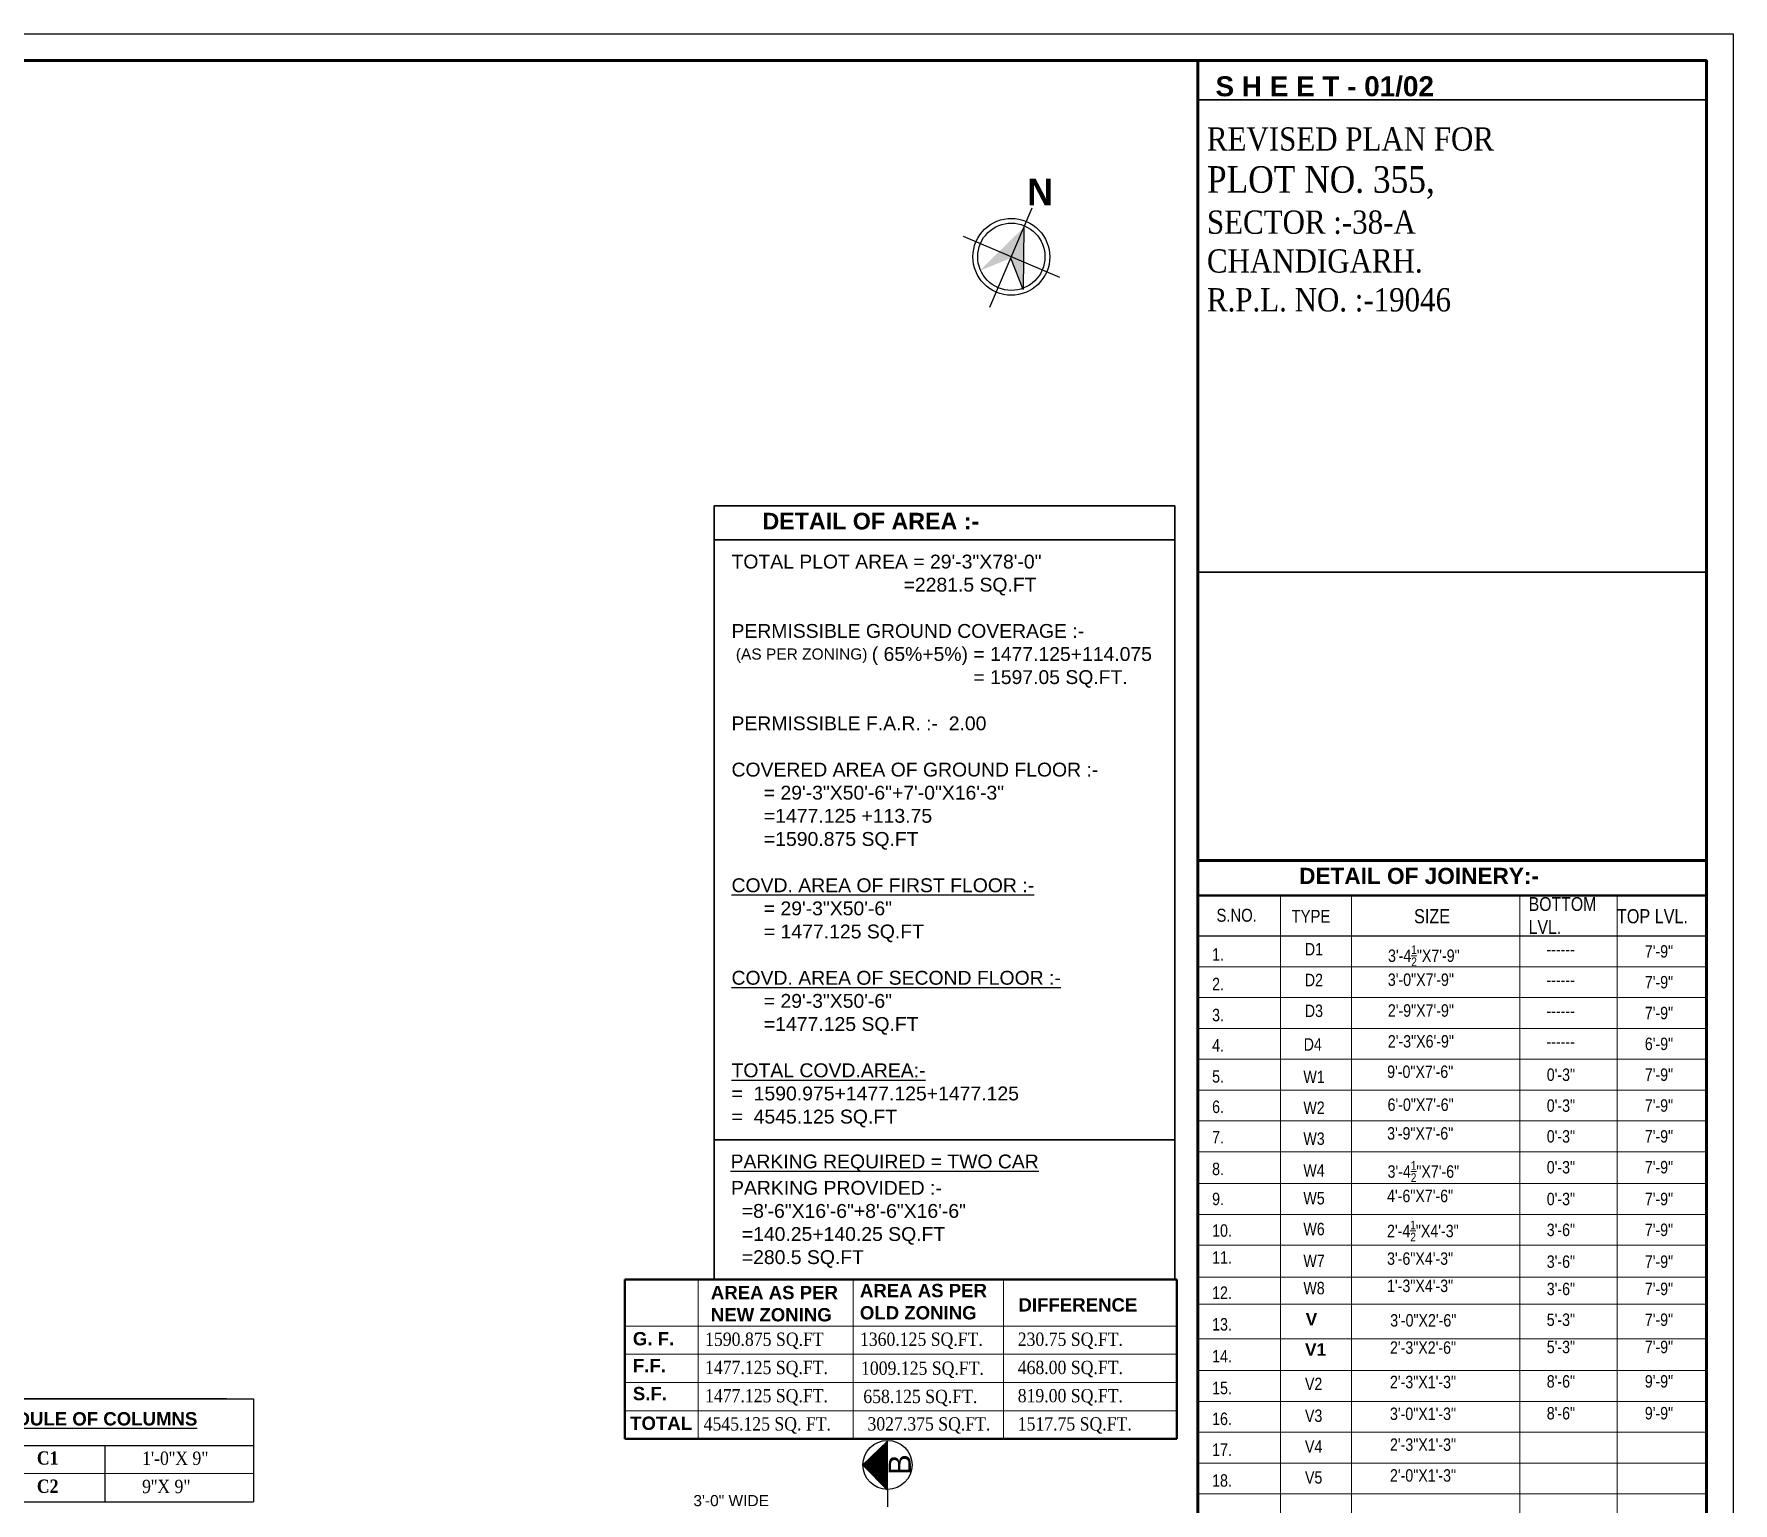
# Model space of a CAD drawing. Header units: feet. Extents: x 12125 to 16886, y -11859 to -10215.
# Drawn here: x 14207 to 14973, y -10877 to -10215 of the extents above; entities that cross this region are included whole.
import ezdxf

# ---------------------------------------------------------------- set-up
doc = ezdxf.new("R2010")
doc.units = ezdxf.units.FT
doc.header["$MEASUREMENT"] = 0
doc.linetypes.add('DASHED', pattern=[0.75, 0.5, -0.25])
doc.linetypes.add('HIDDEN2', pattern=[0.1875, 0.125, -0.0625])
doc.layers.get('0').update_dxf_attribs({"lineweight": 30})
for name, color, linetype, lineweight in [('DIM 01', 7, 'Continuous', 9), ('HATCH', 9, 'Continuous', 20), ('JOINERY TEXT', 193, 'Continuous', 0), ('TEXT', 7, 'Continuous', 30), ('WALL', 10, 'Continuous', 30)]:
    doc.layers.add(name, color=color, linetype=linetype, lineweight=lineweight)
doc.styles.add('01', font='arial.ttf')
doc.styles.get("Standard").update_dxf_attribs({"font": 'ARIALN.TTF'})
doc.styles.add('TEX02', font='GARA.TTF')

# ---------------------------------------------------------------- blocks, each defined once
blk = doc.blocks.new('TYH')
at = {"layer": 'HATCH'}
for p, q in [((113905.1, -41877.19), (113905.1, -41949.08)), ((113974.89, -41877.19), (113974.89, -41949.08)), ((114042.78, -41877.19), (114042.78, -41949.08)), ((113871.98, -41898.16), (114120.91, -41898.16)), ((113871.98, -41910.89), (114120.91, -41910.89)), ((113871.98, -41923.62), (114120.91, -41923.62)), ((113871.98, -41936.35), (114120.91, -41936.35))]:
    blk.add_line(p, q, dxfattribs=at)
at = {"layer": 'WALL', "color": 0, "linetype": 'Continuous', "lineweight": 50}
for p, q in [((113871.98, -41877.19), (113871.98, -41949.08)), ((113871.98, -41877.19), (114120.91, -41877.19)), ((114120.91, -41949.08), (114120.91, -41877.19)), ((113871.98, -41949.08), (114120.91, -41949.08))]:
    blk.add_line(p, q, dxfattribs=at)
at = {"layer": 'TEXT', "char_height": 6.0049, "attachment_point": 1, "style": 'TEX02'}
for s, insert, width in [('{\\fSwis721 LtEx BT|b1|i0|c0|p34;AREA AS PER \\PNEW ZONING}', (113910.75, -41880.04), 64.547), ('{\\fSwis721 LtEx BT|b1|i0|c0|p34;AREA AS PER \\POLD ZONING}', (113977.97, -41879.15), 77.213), ('{\\fSwis721 LtEx BT|b1|i0|c0|p34;DIFFERENCE}', (114049.51, -41885.6), 59.7612), ('{\\fSwis721 LtEx BT|b1|i0|c0|p34;G. F.}', (113875.58, -41900.85), 120.8043), ('\\A1;{\\H1.002x;1590.875 SQ.FT}', (113908.15, -41901.09), 72.0605), ('\\A1; 1360.125 SQ.FT.', (113976.01, -41901.09), 72.0605), ('\\A1;230.75 SQ.FT.', (114049.17, -41901.09), 72.0605), ('{\\fSwis721 LtEx BT|b1|i0|c0|p34;F.F.}', (113875.58, -41912.95), 120.8043), ('\\A1;1477.125 SQ.FT.', (113908.15, -41913.82), 72.5289), ('\\A1;1009.125 SQ.FT.', (113978.49, -41914.15), 72.5289), ('\\A1;468.00 SQ.FT.', (114049.17, -41913.82), 72.5289), ('{\\fSwis721 LtEx BT|b1|i0|c0|p34;S.F.}', (113875.58, -41925.6), 120.8043), ('\\A1;1477.125 SQ.FT.', (113908.15, -41926.55), 72.5289), ('\\A1;{\\Fgara|c0;658.125 }SQ.FT.', (113979.53, -41926.88), 72.5289), ('\\A1;819.00 SQ.FT.', (114049.17, -41926.55), 72.5289), ('{\\fSwis721 LtEx BT|b1|i0|c0|p34;TOTAL}', (113874.35, -41938.98), 120.8043), ('\\A1;4545.125 SQ. FT.', (113907.5, -41939.27), 74.7327), ('\\A1;3027.375 SQ.FT.', (113981.41, -41939.27), 72.5289), ('\\A1;1517.75 SQ.FT.', (114049.17, -41939.27), 72.5289)]:
    blk.add_mtext(s, dxfattribs=dict(at, insert=insert, width=width))
blk = doc.blocks.new('A$Ce53903a1')
at = {"layer": 'HATCH', "color": 7}
for p, q in [((0, 12.73), (133.51, 12.73)), ((0, 12.73), (133.51, 12.73)), ((0, 0), (133.51, 0))]:
    blk.add_line(p, q, dxfattribs=at)
at = {"layer": 'WALL', "color": 7, "linetype": 'Continuous', "lineweight": 30}
for p, q in [((0, 46.43), (0, 0)), ((0, 46.43), (133.51, 46.43)), ((133.51, 46.43), (133.51, 0)), ((0, 25.46), (133.51, 25.46)), ((25.2, 25.46), (25.2, 0)), ((66.38, 25.46), (66.38, 0)), ((0, 0), (133.51, 0))]:
    blk.add_line(p, q, dxfattribs=at)
at = {"layer": 'WALL', "color": 1, "linetype": 'Continuous', "lineweight": 35}
blk.add_line((22.44, 46.43), (121.31, 46.43), dxfattribs=at)
at = {"layer": 'TEXT', "char_height": 6.0049, "attachment_point": 1, "style": 'TEX02'}
for s, insert, width in [('{\\fArial|b1|i0|c0|p34;\\LSCHEDULE OF COLUMNS }', (3.29, 40.43), 117.2718), ('{\\fGaramond|b1|i0|c0|p18;C1 }', (35.78, 22.76), 10.1335), ('{\\fGaramond|b1|i0|c0|p18;C2 }', (35.78, 10.04), 10.1335)]:
    blk.add_mtext(s, dxfattribs=dict(at, insert=insert, width=width))
at = {"layer": 'TEXT', "lineweight": 30, "char_height": 6.0049, "width": 10.1335, "attachment_point": 1, "style": 'TEX02'}
for s, insert in [('{\\fGaramond|b1|i0|c0|p18;1.}', (5.42, 22.76)), ('{\\fGaramond|b1|i0|c0|p18;2.}', (5.42, 10.04))]:
    blk.add_mtext(s, dxfattribs=dict(at, insert=insert))
at = {"layer": 'TEXT', "color": 0, "char_height": 6.005, "width": 63.6166, "attachment_point": 1, "style": 'TEX02'}
for s, insert in [('1\'-0\'\'X 9"', (83.23, 22.65)), ('9\'\'X 9"', (83.23, 9.92))]:
    blk.add_mtext(s, dxfattribs=dict(at, insert=insert))
blk = doc.blocks.new('A$Cd451bf65')
at = {"layer": 'WALL', "color": 0, "linetype": 'Continuous', "lineweight": 35}
for p, q in [((0, 333.67), (207.8, 333.67)), ((0, 63.06), (207.8, 63.06))]:
    blk.add_line(p, q, dxfattribs=at)
blk.add_lwpolyline([(0, 348.89), (207.8, 348.89), (207.8, 0), (0, 0)], close=True, dxfattribs=at)
at = {"layer": 'TEXT', "insert": (21.79, 345.81), "char_height": 7.5, "width": 158.7507, "attachment_point": 1}
blk.add_mtext('{\\fSwis721 LtEx BT|b1|i0|c0|p34;DETAIL OF AREA :-}', dxfattribs=at)
at = {"layer": 'TEXT', "char_height": 6.25, "attachment_point": 1, "style": '01'}
for s, insert, width in [('\\A1;\\pt43.01;TOTAL PLOT AREA = 29\'-3"X78\'-0"\\P                                =2281.5 SQ.FT \\P{\\H1.002x;\\P\\H0.9974x;PERMISSIBLE GROUND COVERAGE :- \\P\\H0.80048x; (AS PER ZONING) \\H1.24924x;( 65%+5%) = 1477.125+114.075\\P                                             = 1597.05 SQ.FT.  \\P\\H1.0026x;\\P\\H0.9978x;PERMISSIBLE F.A.R. :-  2.00\\P\\H1.0022x;\\P}COVERED AREA OF GROUND FLOOR :-\\P      = 29\'-3"X50\'-6"+7\'-0"X16\'-3"\\P{\\H1.002x;      =1477.125 +113.75\\P      =1590.875 SQ.FT\\P\\P\\H0.9993x;\\LCOVD. AREA OF FIRST FLOOR :-\\P\\H0.9987x;\\l      = 29\'-3"X50\'-6"\\P\\H1.002x;      = 1477.125 SQ.FT\\P\\P\\H0.9987x;\\LCOVD. AREA OF SECOND FLOOR :-\\H0.9993x;\\l      \\P      = 29\'-3"X50\'-6"\\P\\H1.002x;      =1477.125 SQ.FT\\P\\L\\PTOTAL COVD.AREA:-\\P\\l=  1590.975+1477.125+1477.125\\P=  4545.125 SQ.FT}', (7.84, 326.93), 220.8647), ('\\A1;\\LPARKING REQUIRED = TWO CAR', (7.42, 56.4, 0.9), 169.1346), ('\\A1;PARKING PROVIDED :-\\P  =8\'-6"X16\'-6"+8\'-6"X16\'-6"\\P  =140.25+140.25 SQ.FT\\P  =280.5 SQ.FT', (7.63, 44.5, 0.9), 129.9952)]:
    blk.add_mtext(s, dxfattribs=dict(at, insert=insert, width=width))

msp = doc.modelspace()

# ---------------------------------------------------------------- hatches: boundary and pattern name
at = {"ltscale": 100}
msp.add_hatch(color=256, dxfattribs=at).paths.add_polyline_path([(14652.847, -10330.023), (14647.173, -10315.95), (14633.1, -10321.624), (14653.112, -10301.987)])
at = {"layer": 'HATCH', "ltscale": 10}
h = msp.add_hatch(dxfattribs=at)
h.set_pattern_fill('ANSI31', color=256, angle=-180, style=0)
h.set_pattern_definition([(135, (41417.41194, 28791.75813), (0.08838834765, 0.08838834765), [])])
h.paths.add_polyline_path([(14580.521, -10860.503), (14591.59, -10849.434), (14591.59, -10871.572)])

# ---------------------------------------------------------------- linework, layer by layer
at = {"color": 3}
msp.add_line((14972.942, -10214.819, -0.904), (14972.942, -11661.078, -0.904), dxfattribs=at)
for p, q in [((14637.775, -10338.046), (14656.846, -10293.209)), ((14625.67, -10306.042), (14669.189, -10324.552)), ((14653.112, -10301.987), (14652.847, -10330.023)), ((14652.847, -10330.023), (14647.173, -10315.95))]:
    msp.add_line(p, q)
at = {"color": 3, "elevation": -0.904}
msp.add_lwpolyline([(13212.429, -10214.819), (14972.942, -10214.819), (14972.942, -11661.078), (13212.429, -11661.078)], close=True, dxfattribs=at)
for major_axis in [(-15.945, 6.782), (-13.963, 5.939)]:
    msp.add_ellipse((14647.448, -10315.305), major_axis=major_axis, ratio=1, start_param=3.1415927, end_param=9.424778)
at = {"layer": 'JOINERY TEXT'}
for p, q in [((14768.884, -10603.344, -0.904), (14768.884, -10901.026, -0.904)), ((14800.846, -10603.344, -0.904), (14800.846, -10901.026, -0.904)), ((14876.789, -10603.344, -0.904), (14876.789, -10733.288, -0.904)), ((14920.629, -10603.344, -0.904), (14920.629, -10901.026, -0.904)), ((14731.596, -10635.516, -0.904), (14960.942, -10635.516, -0.904)), ((14731.596, -10649.42, -0.904), (14960.942, -10649.42, -0.904)), ((14731.596, -10663.324, -0.904), (14960.942, -10663.324, -0.904)), ((14731.596, -10677.227, -0.904), (14960.942, -10677.227, -0.904)), ((14731.596, -10691.131, -0.904), (14960.942, -10691.131, -0.904)), ((14731.596, -10705.035, -0.904), (14960.942, -10705.035, -0.904)), ((14876.789, -10719.385, -0.904), (14876.789, -10705.035, -0.904)), ((14731.596, -10718.938, -0.904), (14960.942, -10718.938, -0.904)), ((14731.596, -10733.288, -0.904), (14960.942, -10733.288, -0.904)), ((14876.789, -10733.288, -0.904), (14876.789, -10901.026, -0.904)), ((14731.596, -10747.192, -0.904), (14960.942, -10747.192, -0.904)), ((14731.596, -10761.096, -0.904), (14960.942, -10761.096, -0.904)), ((14731.596, -10775.446, -0.904), (14960.942, -10775.446, -0.904)), ((14731.596, -10787.732, -0.904), (14960.942, -10787.732, -0.904)), ((14731.596, -10803.253, -0.904), (14960.942, -10803.253, -0.904)), ((14731.596, -10817.603, -0.904), (14960.942, -10817.603, -0.904)), ((14731.596, -10831.507, -0.904), (14960.942, -10831.507, -0.904)), ((14731.596, -10831.507, -0.904), (14960.942, -10831.507, -0.904)), ((14731.596, -10831.507, -0.904), (14960.942, -10831.507, -0.904)), ((14731.596, -10845.411, -0.904), (14960.942, -10845.411, -0.904)), ((14731.596, -10859.314, -0.904), (14960.942, -10859.314, -0.904)), ((14731.596, -10873.218, -0.904), (14960.942, -10873.218, -0.904))]:
    msp.add_line(p, q, dxfattribs=at)
at = {"layer": 'WALL', "color": 35, "linetype": 'Continuous', "lineweight": 60}
for p, q in [((14731.596, -11649.078, -0.904), (14731.596, -10227.319, -0.904)), ((14960.942, -10226.819, -0.904), (14960.942, -11649.078, -0.904)), ((14731.596, -10587.604, -0.904), (14960.942, -10587.604, -0.904))]:
    msp.add_line(p, q, dxfattribs=at)
at = {"layer": 'WALL', "color": 35, "linetype": 'Continuous', "lineweight": 35}
for p, q in [((14731.596, -10244.473, -0.904), (14960.942, -10244.473, -0.904)), ((14731.596, -10457.51, -0.904), (14960.942, -10457.51, -0.904)), ((14731.596, -10457.51, -0.904), (14960.942, -10457.51, -0.904)), ((14731.596, -10587.604, -0.904), (14960.942, -10587.604, -0.904))]:
    msp.add_line(p, q, dxfattribs=at)
at = {"layer": 'WALL', "color": 35, "linetype": 'Continuous', "lineweight": 50}
for p, q in [((14731.596, -10603.344, -0.904), (14960.942, -10603.344, -0.904)), ((14960.942, -10841.218, -0.904), (14960.942, -10701.189, -0.904))]:
    msp.add_line(p, q, dxfattribs=at)
at = {"layer": 'WALL', "color": 35, "linetype": 'Continuous', "lineweight": 30}
msp.add_line((14731.596, -10621.612, -0.904), (14960.942, -10621.612, -0.904), dxfattribs=at)
at = {"layer": 'WALL', "color": 3, "ltscale": 15}
for p, q in [((14580.521, -10860.18), (14591.59, -10849.434)), ((14591.59, -10871.572), (14591.59, -10849.434)), ((14580.521, -10860.18), (14591.59, -10871.249))]:
    msp.add_line(p, q, dxfattribs=at)
at = {"layer": 'WALL', "color": 3, "linetype": 'DASHED', "ltscale": 15}
msp.add_line((14591.59, -10871.572), (14591.59, -10917.293), dxfattribs=at)
at = {"layer": 'WALL', "color": 35, "linetype": 'Continuous', "lineweight": 60, "elevation": -0.904}
msp.add_lwpolyline([(13224.429, -10226.819), (14960.942, -10226.819), (14960.942, -11649.078), (13224.429, -11649.078)], close=True, dxfattribs=at)
at = {"layer": 'WALL', "color": 3, "ltscale": 15}
msp.add_circle((14591.59, -10860.18), 11.069, dxfattribs=at)

# ---------------------------------------------------------------- block references
for name, p in [('A$Cd451bf65', (14513.408, -10776.575)), ('A$Ce53903a1', (14172.17, -10876.801))]:
    msp.add_blockref(name, p)
at = {"layer": 'DIM 01'}
msp.add_blockref('TYH', (-99398.838, 31100.618), dxfattribs=at)

# ---------------------------------------------------------------- texts
at = {"layer": 'JOINERY TEXT', "lineweight": 30, "insert": (14739.543, -10233.896, -0.904), "char_height": 9, "width": 167.33832, "attachment_point": 1}
msp.add_mtext('{\\fArial|b1|i0|c0|p34;S H E E T - 01/02}', dxfattribs=at)
at = {"layer": 'JOINERY TEXT', "lineweight": 30, "insert": (14735.675, -10256.918, -0.904), "char_height": 10, "width": 232.13633, "attachment_point": 1, "style": 'TEX02'}
msp.add_mtext('{\\H1.05x;REVISED PLAN FOR \\P\\H1.143x;PLOT NO. 355,\\P\\H0.875x;SECTOR :-38-A\\PCHANDIGARH.\\PR.P.L. NO. :-19046}', dxfattribs=at)
at = {"layer": 'JOINERY TEXT', "attachment_point": 1}
for s, insert, char_height, width in [('{\\fArial|b1|i0|c0|p34;DETAIL OF JOINERY:-}', (14777.254, -10590.872, -0.904), 7.29668, 325.60394), ('\\A1;1.', (14738.007, -10627.141, -0.904), 5.5941, 105.25164), ('D1', (14779.822, -10624.764, -0.904), 5.5941, 20.37715), ('\\A1;3\'-4{\\H0.7x;\\S1/2;}"X7\'-9"', (14817.351, -10625.828, -0.904), 5.5941, 89.8775), ('------', (14888.794, -10624.764, -0.904), 5.5941, 20.37715), ('7\'-9"', (14933.169, -10625.761), 5.5941, 20.37715), ('\\A1;2. ', (14738.007, -10640.482, -0.904), 5.5941, 105.25164), ('D2 ', (14779.822, -10638.668, -0.904), 5.5941, 20.37715), ('\\A1;3\'-0"X7\'-9"', (14817.265, -10638.528, -0.904), 5.5941, 49.21255), ('------', (14888.794, -10638.668, -0.904), 5.5941, 20.37715), ('7\'-9"', (14933.169, -10639.664), 5.5941, 20.37715), ('\\A1;3. ', (14738.007, -10654.474, -0.904), 5.5941, 105.25164), ('D3', (14779.822, -10652.571, -0.904), 5.5941, 20.37715), ('\\A1;2\'-9"X7\'-9"', (14817.265, -10652.431, -0.904), 5.5941, 79.67231), ('------', (14888.794, -10652.571, -0.904), 5.5941, 20.37715), ('7\'-9"', (14933.169, -10653.568), 5.5941, 20.37715), ('\\A1;2\'-3"X6\'-9"', (14817.265, -10666.335, -0.904), 5.5941, 42.62901), ('\\A1;4. ', (14738.007, -10668.139, -0.904), 5.5941, 105.25164), ('D4', (14779.296, -10667.726, -0.904), 5.5941, 20.37715), ('------', (14888.794, -10666.475, -0.904), 5.5941, 20.37715), ('6\'-9"', (14933.169, -10667.472), 5.5941, 20.37715), ('\\A1;5. ', (14738.007, -10682.15, -0.904), 5.5941, 105.25164), ('\\A1;9\'-0"X7\'-6"', (14816.954, -10680.042, -0.904), 5.5941, 59.55293), ('0\'-3"', (14888.937, -10681.393, -0.904), 5.5941, 20.37715), ('7\'-9"', (14933.169, -10681.375), 5.5941, 20.37715), ('W1', (14779.167, -10682.39, -0.904), 5.5941, 20.37715), ('\\A1;6. ', (14738.007, -10695.867, -0.904), 5.5941, 105.25164), ('W2', (14779.167, -10696.294, -0.904), 5.5941, 20.37715), ('\\A1;6\'-0"X7\'-6"', (14817.135, -10694.903, -0.904), 5.5941, 42.62901), ('0\'-3"', (14888.937, -10695.297, -0.904), 5.5941, 20.37715), ('7\'-9"', (14933.169, -10695.279), 5.5941, 20.37715), ('\\A1;7. ', (14738.007, -10709.604, -0.904), 5.5941, 105.25164), ('W3', (14779.167, -10710.223, -0.904), 5.5941, 20.37715), ('\\A1;3\'-9"X7\'-6"', (14816.954, -10707.849, -0.904), 5.5941, 47.58291), ('0\'-3"', (14888.937, -10709.201, -0.904), 5.5941, 20.37715), ('7\'-9"', (14933.169, -10709.183), 5.5941, 20.37715), ('\\A1;8. ', (14738.007, -10723.876, -0.904), 5.5941, 105.25164), ('W4', (14779.167, -10724.548, -0.904), 5.5941, 20.37715), ('\\A1;3\'-4{\\H0.7x;\\S1/2;}"X7\'-6"', (14817.135, -10723.157, -0.904), 5.5941, 57.46743), ('0\'-3"', (14888.937, -10723.104, -0.904), 5.5941, 20.37715), ('7\'-9"', (14933.169, -10723.086), 5.5941, 20.37715), ('\\A1;9. ', (14738.007, -10737.396, -0.904), 5.5941, 105.25164), ('W5', (14779.167, -10737.084, -0.904), 5.5941, 20.37715), ('\\A1;4\'-6"X7\'-6"', (14816.912, -10736.06, -0.904), 5.5941, 54.49381), ('0\'-3"', (14888.937, -10737.454, -0.904), 5.5941, 20.37715), ('7\'-9"', (14933.169, -10737.437), 5.5941, 20.37715), ('W6', (14779.167, -10750.987, -0.904), 5.5941, 20.37715), ('\\A1;2\'-4{\\H0.7x;\\S1/2;}"X4\'-3"', (14816.912, -10749.963, -0.904), 5.5941, 54.49381), ('\\A1;10. ', (14738.007, -10751.659, -0.904), 5.5941, 105.25164), ('3\'-6"', (14888.937, -10751.358, -0.904), 5.5941, 20.37715), ('7\'-9"', (14933.169, -10751.34), 5.5941, 20.37715), ('\\A1;11. ', (14738.007, -10763.796, -0.904), 5.5941, 105.25164), ('W7', (14779.167, -10765.338, -0.904), 5.5941, 20.37715), ('\\A1;3\'-6"X4\'-3"', (14816.912, -10764.313, -0.904), 5.5941, 54.49381), ('3\'-6"', (14888.937, -10765.708, -0.904), 5.5941, 20.37715), ('7\'-9"', (14933.169, -10765.69), 5.5941, 20.37715), ('\\A1;12. ', (14738.007, -10779.689, -0.904), 5.5941, 105.25164), ('W8', (14779.167, -10777.624, -0.904), 5.5941, 20.37715), ('\\A1;1\'-3"X4\'-3"', (14816.912, -10776.599, -0.904), 5.5941, 54.49381), ('3\'-6"', (14888.937, -10777.994, -0.904), 5.5941, 20.37715), ('7\'-9"', (14933.169, -10777.976), 5.5941, 20.37715), ('\\A1;13. ', (14738.007, -10793.955, -0.904), 5.5941, 105.25164), ('{\\fArial|b1|i0|c0|p34;V}', (14780.2, -10791.604, -0.904), 5.5941, 20.37715), ('\\A1;3\'-0"X2\'-6"', (14818.333, -10792.165, -0.904), 5.5941, 56.08443), ('5\'-3"', (14888.937, -10791.898, -0.904), 5.5941, 20.37715), ('7\'-9"', (14933.169, -10791.88), 5.5941, 20.37715), ('\\A1;\\pt39.15982;2\'-3"X2\'-6"', (14818.222, -10804.443, -0.904), 5.5941, 39.85569), ('5\'-3"', (14888.937, -10804.184, -0.904), 5.5941, 20.37715), ('7\'-9"', (14933.169, -10804.166), 5.5941, 20.37715), ('\\A1;14. ', (14738.007, -10808.329, -0.904), 5.5941, 105.25164), ('{\\fArial|b1|i0|c0|p34;V1}', (14779.881, -10805.318), 5.5941, 20.37715), ('\\A1;\\pt39.15982;2\'-3"X1\'-3"', (14818.222, -10819.964, -0.904), 5.5941, 39.85569), ('8\'-6"', (14888.937, -10819.705, -0.904), 5.5941, 20.37715), ('9\'-9"', (14933.169, -10819.687), 5.5941, 20.37715), ('\\A1;15. ', (14738.007, -10822.679, -0.904), 5.5941, 105.25164), ('V2', (14779.881, -10820.839), 5.5941, 20.37715), ('V3', (14779.881, -10835.19), 5.5941, 20.37715), ('\\A1;\\pt39.15982;3\'-0"X1\'-3"', (14818.222, -10834.314, -0.904), 5.5941, 39.85569), ('8\'-6"', (14888.937, -10834.055, -0.904), 5.5941, 20.37715), ('9\'-9"', (14933.169, -10834.038), 5.5941, 20.37715), ('\\A1;16. ', (14738.007, -10836.583, -0.904), 5.5941, 105.25164), ('\\A1;17. ', (14738.007, -10850.486, -0.904), 5.5941, 105.25164), ('V4', (14779.881, -10849.093), 5.5941, 20.37715), ('\\A1;\\pt39.15982;2\'-3"X1\'-3"', (14818.222, -10848.218, -0.904), 5.5941, 39.85569), ('\\A1;18. ', (14738.007, -10864.39, -0.904), 5.5941, 105.25164), ('V5', (14779.881, -10862.997), 5.5941, 20.37715), ('\\A1;\\pt39.15982;2\'-0"X1\'-3"', (14818.222, -10862.122, -0.904), 5.5941, 39.85569)]:
    msp.add_mtext(s, dxfattribs=dict(at, insert=insert, char_height=char_height, width=width))
at = {"layer": 'JOINERY TEXT', "ltscale": 10, "attachment_point": 1}
for s, insert, char_height, width in [('BOTTOM \\PLVL.', (14880.781, -10604.086, -0.904), 6.2265, 36.61181), ('S.NO.', (14739.971, -10609.349, -0.904), 5.8373, 20.88528), ('TYPE', (14773.845, -10609.85, -0.904), 5.8373, 23.46303), ('{\\H1.091x;SIZE}', (14829.08, -10609.517, -0.904), 5.83735, 28.36172), ('{\\H1.091x;TOP LVL.}', (14920.59, -10609.517, -0.904), 5.83735, 40.53525)]:
    msp.add_mtext(s, dxfattribs=dict(at, insert=insert, char_height=char_height, width=width))
at = {"layer": 'TEXT', "linetype": 'HIDDEN2', "insert": (14654.604, -10292.043), "char_height": 5, "width": 11.9784, "attachment_point": 3, "rotation": 180}
msp.add_mtext('\\A1;{\\fStylus BT|b1|i0|c0|p34;\\H2.4x;\\C1;N}', dxfattribs=at)
at = {"layer": 'TEXT', "insert": (14602.126, -10860.042), "char_height": 10, "width": 27.26903, "attachment_point": 8, "rotation": 90, "style": 'TEX02'}
msp.add_mtext('\\A1;{\\fArial|b0|i0|c0|p34;B}', dxfattribs=at)
at = {"layer": 'TEXT', "insert": (14504.045, -10895.501), "char_height": 5, "width": 44.95398, "attachment_point": 7, "style": 'TEX02'}
msp.add_mtext('\\A1;{\\fArial|b0|i0|c0|p34;3\'-0" WIDE PROJ.AT 8\'-3"}', dxfattribs=at)

doc.saveas('drawing.dxf')
